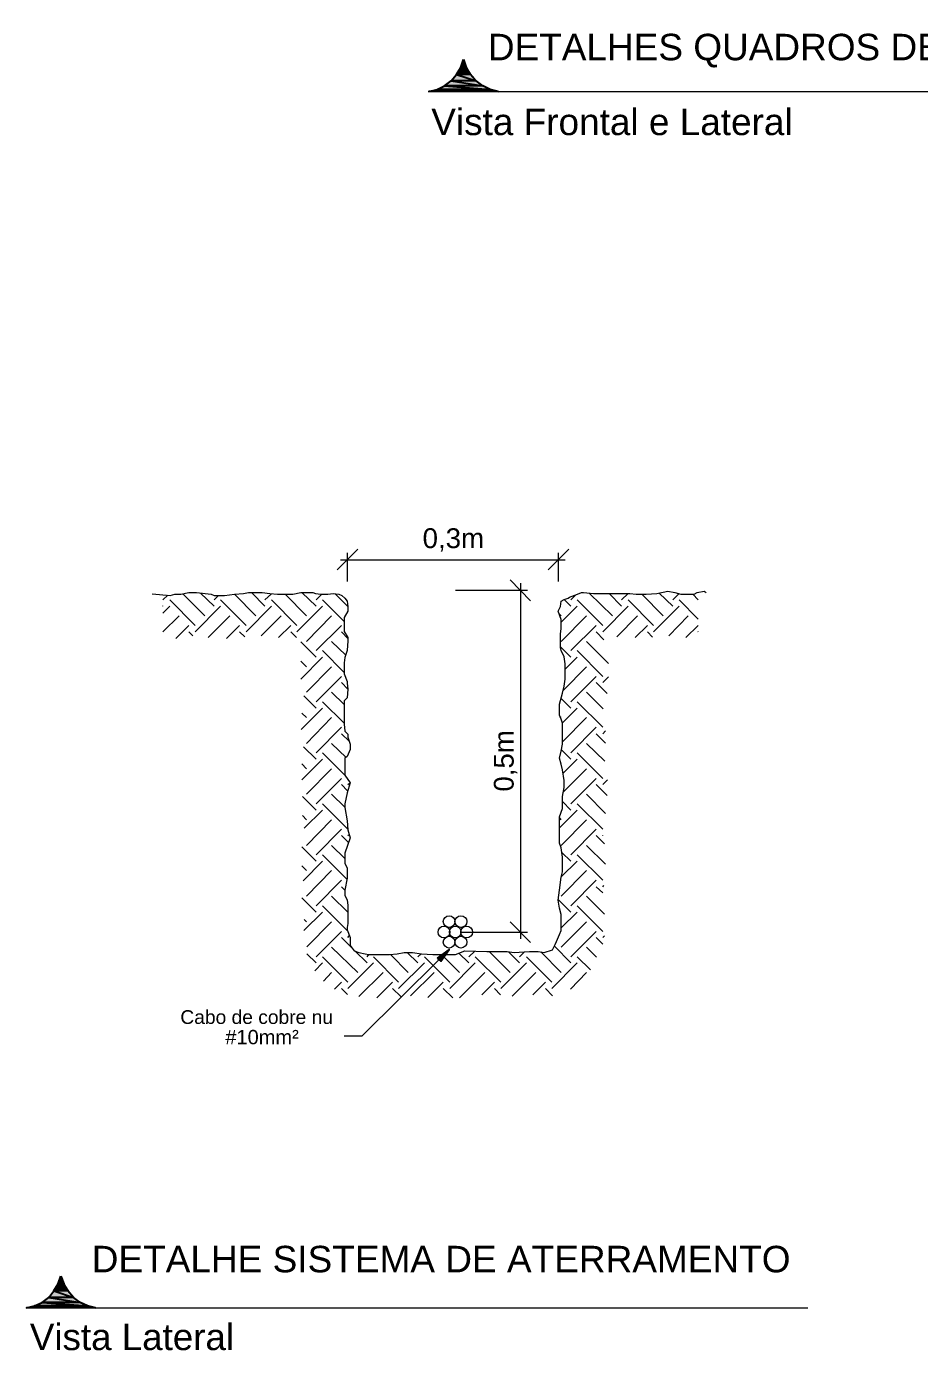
# Model space of a CAD drawing. Header units: millimetres. Extents: x 53 to 176, y -29 to 32.
# Drawn here: x 109.1 to 116.41, y -28.77 to -17.95 of the extents above; entities that cross this region are included whole.
import ezdxf

# ---------------------------------------------------------------- set-up
doc = ezdxf.new("R2010")
doc.units = ezdxf.units.MM
doc.layers.add('15 - Quadro de medição', color=6, linetype='Continuous')
doc.layers.add('16 - Sistema de aterramento', color=6, linetype='Continuous')
doc.styles.add('Arial0', font='arial.ttf', dxfattribs={"height": 3.14658})

msp = doc.modelspace()

# ---------------------------------------------------------------- hatches: boundary and pattern name
at = {"layer": '15 - Quadro de medição', "true_color": 0x000005}
h = msp.add_hatch(color=5, dxfattribs=at)
h.paths.add_polyline_path([(112.696, -18.281), (112.653, -18.281), (112.731, -18.339)])
h.paths.add_polyline_path([(112.653, -18.281), (112.731, -18.339), (112.617, -18.339)])
msp.add_hatch(color=5, dxfattribs=at).paths.add_polyline_path([(112.674, -18.217), (112.696, -18.281), (112.653, -18.281)])
h = msp.add_hatch(color=5, dxfattribs=at)
h.paths.add_polyline_path([(112.779, -18.389), (112.575, -18.389), (112.832, -18.431)])
h.paths.add_polyline_path([(112.575, -18.389), (112.832, -18.431), (112.52, -18.431)])
h = msp.add_hatch(color=5, dxfattribs=at)
h.paths.add_polyline_path([(112.731, -18.339), (112.617, -18.339), (112.779, -18.389)])
h.paths.add_polyline_path([(112.617, -18.339), (112.779, -18.389), (112.575, -18.389)])
h = msp.add_hatch(color=5, dxfattribs=at)
h.paths.add_polyline_path([(112.892, -18.46), (112.46, -18.46), (112.957, -18.478)])
h.paths.add_polyline_path([(112.46, -18.46), (112.957, -18.478), (112.392, -18.478)])
h = msp.add_hatch(color=5, dxfattribs=at)
h.paths.add_polyline_path([(112.832, -18.431), (112.52, -18.431), (112.892, -18.46)])
h.paths.add_polyline_path([(112.52, -18.431), (112.892, -18.46), (112.46, -18.46)])
at = {"layer": '16 - Sistema de aterramento', "true_color": 0x000007}
msp.add_hatch(color=7, dxfattribs=at).paths.add_polyline_path([(112.458, -25.563), (112.488, -25.589), (112.556, -25.492)])
at = {"layer": '16 - Sistema de aterramento', "true_color": 0x000005}
h = msp.add_hatch(color=5, dxfattribs=at)
h.paths.add_polyline_path([(109.404, -28.228), (109.359, -28.228), (109.437, -28.284)])
h.paths.add_polyline_path([(109.359, -28.228), (109.437, -28.284), (109.323, -28.284)])
msp.add_hatch(color=5, dxfattribs=at).paths.add_polyline_path([(109.381, -28.164), (109.404, -28.228), (109.359, -28.228)])
h = msp.add_hatch(color=5, dxfattribs=at)
h.paths.add_polyline_path([(109.485, -28.34), (109.281, -28.34), (109.538, -28.379)])
h.paths.add_polyline_path([(109.281, -28.34), (109.538, -28.379), (109.228, -28.379)])
h = msp.add_hatch(color=5, dxfattribs=at)
h.paths.add_polyline_path([(109.437, -28.284), (109.323, -28.284), (109.485, -28.34)])
h.paths.add_polyline_path([(109.323, -28.284), (109.485, -28.34), (109.281, -28.34)])
h = msp.add_hatch(color=5, dxfattribs=at)
h.paths.add_polyline_path([(109.599, -28.407), (109.166, -28.407), (109.663, -28.424)])
h.paths.add_polyline_path([(109.166, -28.407), (109.663, -28.424), (109.099, -28.424)])
h = msp.add_hatch(color=5, dxfattribs=at)
h.paths.add_polyline_path([(109.538, -28.379), (109.228, -28.379), (109.599, -28.407)])
h.paths.add_polyline_path([(109.228, -28.379), (109.599, -28.407), (109.166, -28.407)])

# ---------------------------------------------------------------- linework, layer by layer
at = {"layer": '15 - Quadro de medição', "color": 5, "linetype": 'Continuous', "lineweight": -2, "true_color": 0x000005}
for points in [[(112.653, -18.281), (112.731, -18.339), (112.617, -18.339)], [(112.674, -18.217), (112.696, -18.281), (112.653, -18.281)], [(112.696, -18.281), (112.653, -18.281), (112.731, -18.339)], [(112.575, -18.389), (112.832, -18.431), (112.52, -18.431)], [(112.617, -18.339), (112.779, -18.389), (112.575, -18.389)], [(112.779, -18.389), (112.575, -18.389), (112.832, -18.431)], [(112.731, -18.339), (112.617, -18.339), (112.779, -18.389)], [(112.46, -18.46), (112.957, -18.478), (112.392, -18.478)], [(112.52, -18.431), (112.892, -18.46), (112.46, -18.46)], [(112.892, -18.46), (112.46, -18.46), (112.957, -18.478)], [(112.832, -18.431), (112.52, -18.431), (112.892, -18.46)]]:
    msp.add_lwpolyline(points, close=True, dxfattribs=at)
at = {"layer": '15 - Quadro de medição', "color": 5, "linetype": 'Continuous', "lineweight": 20, "true_color": 0x000005}
msp.add_lwpolyline([(112.392, -18.478), (118.785, -18.478), (118.785, -18.478)], dxfattribs=at)
for points in [[(112.395, -18.477), (112.531, -18.453), (112.642, -18.351), (112.675, -18.217)], [(112.677, -18.217), (112.71, -18.351), (112.821, -18.453), (112.957, -18.477)]]:
    msp.add_open_spline(points, degree=3, dxfattribs=at)
at = {"layer": '16 - Sistema de aterramento', "color": 8, "linetype": 'Continuous', "lineweight": 20, "true_color": 0x000008}
for points in [[(111.809, -22.221), (111.64, -22.389), (111.64, -22.389)], [(111.726, -22.485), (111.726, -22.249), (111.726, -22.249)], [(113.368, -22.389), (113.535, -22.221), (113.535, -22.221)], [(113.453, -22.485), (113.453, -22.249), (113.453, -22.249)], [(111.669, -22.306), (113.507, -22.306), (113.507, -22.306)], [(113.224, -22.643), (113.056, -22.471), (113.056, -22.471)], [(113.141, -22.499), (113.141, -25.406), (113.141, -25.406)], [(112.609, -22.556), (113.199, -22.556), (113.199, -22.556)], [(113.056, -25.267), (113.224, -25.435), (113.224, -25.435)], [(112.662, -25.352), (113.199, -25.352), (113.199, -25.352)]]:
    msp.add_lwpolyline(points, dxfattribs=at)
at = {"layer": '16 - Sistema de aterramento', "color": 7, "linetype": 'Continuous', "lineweight": 20, "true_color": 0x000007}
for points in [[(110.127, -22.586), (110.274, -22.599), (110.313, -22.588), (110.363, -22.588), (110.427, -22.574), (110.489, -22.574), (110.61, -22.588), (110.636, -22.599), (110.718, -22.599), (110.8, -22.588), (110.874, -22.581), (110.915, -22.574), (110.989, -22.574), (111.028, -22.574), (111.089, -22.581), (111.154, -22.588), (111.204, -22.588), (111.279, -22.588), (111.344, -22.574), (111.376, -22.574), (111.443, -22.574), (111.465, -22.581), (111.507, -22.588), (111.564, -22.588), (111.608, -22.581), (111.654, -22.588), (111.679, -22.599), (111.704, -22.62), (111.722, -22.646), (111.729, -22.689), (111.729, -22.728), (111.697, -22.778), (111.697, -22.796), (111.697, -22.861), (111.697, -22.893), (111.729, -22.943), (111.729, -22.968), (111.722, -23.049), (111.704, -23.106), (111.697, -23.15), (111.697, -23.239), (111.722, -23.303), (111.722, -23.315), (111.729, -23.365), (111.722, -23.436), (111.697, -23.461), (111.697, -23.493), (111.697, -23.544), (111.697, -23.651), (111.704, -23.707), (111.729, -23.732), (111.729, -23.757), (111.747, -23.815), (111.747, -23.858), (111.722, -23.915), (111.704, -23.929), (111.704, -24.03), (111.704, -24.069), (111.747, -24.13), (111.722, -24.211), (111.704, -24.301), (111.704, -24.333), (111.722, -24.44), (111.729, -24.516), (111.747, -24.58), (111.704, -24.706), (111.704, -24.731), (111.704, -24.788), (111.722, -24.827), (111.722, -24.91), (111.704, -25.009), (111.704, -25.048), (111.722, -25.091), (111.729, -25.13), (111.729, -25.206), (111.729, -25.245), (111.729, -25.281), (111.722, -25.313), (111.722, -25.332), (111.747, -25.396), (111.747, -25.46), (111.779, -25.503), (111.819, -25.517), (111.869, -25.528), (111.901, -25.535), (111.962, -25.535), (112.069, -25.535), (112.133, -25.528), (112.19, -25.517), (112.256, -25.517), (112.33, -25.528), (112.423, -25.535), (112.456, -25.535), (112.563, -25.535), (112.609, -25.535), (112.685, -25.503), (112.866, -25.51), (112.923, -25.51), (113.031, -25.51), (113.088, -25.517), (113.214, -25.51), (113.285, -25.51), (113.335, -25.517), (113.403, -25.495), (113.425, -25.453), (113.435, -25.428), (113.46, -25.371), (113.474, -25.339), (113.474, -25.295), (113.474, -25.256), (113.474, -25.206), (113.46, -25.156), (113.45, -25.091), (113.46, -25.009), (113.474, -24.903), (113.485, -24.859), (113.485, -24.795), (113.485, -24.738), (113.474, -24.662), (113.46, -24.623), (113.46, -24.548), (113.46, -24.516), (113.46, -24.408), (113.485, -24.341), (113.485, -24.294), (113.485, -24.243), (113.499, -24.169), (113.499, -24.112), (113.485, -24.023), (113.474, -23.979), (113.46, -23.929), (113.474, -23.872), (113.485, -23.815), (113.485, -23.757), (113.485, -23.643), (113.474, -23.611), (113.46, -23.576), (113.46, -23.486), (113.485, -23.397), (113.499, -23.34), (113.507, -23.282), (113.507, -23.221), (113.507, -23.157), (113.499, -23.1), (113.474, -23.049), (113.467, -23.025), (113.467, -22.953), (113.467, -22.911), (113.474, -22.87), (113.474, -22.796), (113.45, -22.728), (113.467, -22.689), (113.474, -22.646), (113.499, -22.632), (113.531, -22.62), (113.542, -22.613), (113.606, -22.588), (113.639, -22.574), (113.657, -22.574), (113.739, -22.581), (113.796, -22.581), (113.854, -22.581), (113.943, -22.581), (113.993, -22.581), (114.035, -22.581), (114.086, -22.588), (114.168, -22.588), (114.257, -22.581), (114.347, -22.563), (114.404, -22.574), (114.454, -22.588), (114.562, -22.588), (114.587, -22.574), (114.644, -22.563), (114.661, -22.574)], [(110.216, -22.634), (110.256, -22.595), (110.256, -22.595)], [(110.557, -22.764), (110.379, -22.586), (110.379, -22.586)], [(110.636, -22.685), (110.524, -22.579), (110.524, -22.579)], [(110.636, -22.634), (110.67, -22.599), (110.67, -22.599)], [(110.975, -22.764), (110.8, -22.588), (110.8, -22.588)], [(111.05, -22.685), (110.939, -22.574), (110.939, -22.574)], [(111.05, -22.634), (111.103, -22.586), (111.103, -22.586)], [(111.39, -22.764), (111.215, -22.588), (111.215, -22.588)], [(111.468, -22.685), (111.353, -22.574), (111.353, -22.574)], [(111.468, -22.634), (111.515, -22.588), (111.515, -22.588)], [(111.729, -22.689), (111.626, -22.586), (111.626, -22.586)], [(113.553, -22.634), (113.592, -22.595), (113.592, -22.595)], [(113.893, -22.764), (113.703, -22.579), (113.703, -22.579)], [(113.968, -22.685), (113.865, -22.581), (113.865, -22.581)], [(113.968, -22.634), (114.021, -22.581), (114.021, -22.581)], [(114.308, -22.764), (114.133, -22.588), (114.133, -22.588)], [(114.386, -22.685), (114.275, -22.579), (114.275, -22.579)], [(114.386, -22.634), (114.436, -22.586), (114.436, -22.586)], [(114.594, -22.634), (114.551, -22.588), (114.551, -22.588)], [(110.216, -22.685), (110.215, -22.683), (110.215, -22.683)], [(110.216, -22.742), (110.271, -22.685), (110.271, -22.685)], [(110.478, -22.843), (110.271, -22.634), (110.271, -22.634)], [(110.478, -22.896), (110.686, -22.685), (110.686, -22.685)], [(110.897, -22.843), (110.686, -22.634), (110.686, -22.634)], [(110.897, -22.896), (111.103, -22.685), (111.103, -22.685)], [(111.312, -22.843), (111.103, -22.634), (111.103, -22.634)], [(111.312, -22.896), (111.522, -22.685), (111.522, -22.685)], [(111.697, -22.81), (111.522, -22.634), (111.522, -22.634)], [(113.474, -22.817), (113.604, -22.685), (113.604, -22.685)], [(113.553, -22.685), (113.499, -22.632), (113.499, -22.632)], [(113.815, -22.843), (113.604, -22.634), (113.604, -22.634)], [(113.815, -22.896), (114.021, -22.685), (114.021, -22.685)], [(114.229, -22.843), (114.021, -22.634), (114.021, -22.634)], [(114.229, -22.896), (114.44, -22.685), (114.44, -22.685)], [(114.594, -22.792), (114.44, -22.634), (114.44, -22.634)], [(110.216, -22.896), (110.349, -22.764), (110.349, -22.764)], [(110.321, -22.95), (110.427, -22.843), (110.427, -22.843)], [(110.585, -22.943), (110.764, -22.764), (110.764, -22.764)], [(110.736, -22.95), (110.842, -22.843), (110.842, -22.843)], [(111.018, -22.928), (111.183, -22.764), (111.183, -22.764)], [(111.161, -22.943), (111.261, -22.843), (111.261, -22.843)], [(111.39, -22.975), (111.596, -22.764), (111.596, -22.764)], [(111.468, -23.049), (111.676, -22.843), (111.676, -22.843)], [(113.474, -22.764), (113.457, -22.749), (113.457, -22.749)], [(113.474, -22.975), (113.682, -22.764), (113.682, -22.764)], [(113.553, -23.049), (113.76, -22.843), (113.76, -22.843)], [(113.929, -22.936), (114.099, -22.764), (114.099, -22.764)], [(114.079, -22.943), (114.179, -22.843), (114.179, -22.843)], [(114.354, -22.928), (114.514, -22.764), (114.514, -22.764)], [(114.493, -22.943), (114.594, -22.843), (114.594, -22.843)], [(110.46, -22.928), (110.427, -22.896), (110.427, -22.896)], [(110.886, -22.936), (110.842, -22.896), (110.842, -22.896)], [(111.307, -22.943), (111.261, -22.896), (111.261, -22.896)], [(111.729, -22.95), (111.676, -22.896), (111.676, -22.896)], [(113.824, -22.96), (113.76, -22.896), (113.76, -22.896)], [(114.222, -22.939), (114.179, -22.896), (114.179, -22.896)], [(114.594, -22.896), (114.593, -22.894), (114.593, -22.894)], [(111.468, -23.104), (111.344, -22.978), (111.344, -22.978)], [(111.697, -23.228), (111.522, -23.049), (111.522, -23.049)], [(111.711, -23.086), (111.596, -22.975), (111.596, -22.975)], [(113.553, -23.104), (113.467, -23.017), (113.467, -23.017)], [(113.815, -23.26), (113.604, -23.049), (113.604, -23.049)], [(113.861, -23.154), (113.682, -22.975), (113.682, -22.975)], [(111.344, -23.282), (111.522, -23.104), (111.522, -23.104)], [(111.39, -23.182), (111.344, -23.136), (111.344, -23.136)], [(113.507, -23.2), (113.604, -23.104), (113.604, -23.104)], [(111.39, -23.39), (111.596, -23.182), (111.596, -23.182)], [(111.468, -23.468), (111.676, -23.26), (111.676, -23.26)], [(113.489, -23.375), (113.682, -23.182), (113.682, -23.182)], [(113.553, -23.468), (113.76, -23.26), (113.76, -23.26)], [(113.815, -23.31), (113.861, -23.264), (113.861, -23.264)], [(111.729, -23.365), (111.676, -23.31), (111.676, -23.31)], [(113.849, -23.4), (113.76, -23.31), (113.76, -23.31)], [(111.468, -23.521), (111.369, -23.418), (111.369, -23.418)], [(111.697, -23.643), (111.522, -23.468), (111.522, -23.468)], [(111.697, -23.489), (111.596, -23.39), (111.596, -23.39)], [(113.553, -23.521), (113.471, -23.439), (113.471, -23.439)], [(113.815, -23.675), (113.604, -23.468), (113.604, -23.468)], [(113.817, -23.526), (113.682, -23.39), (113.682, -23.39)], [(111.346, -23.693), (111.522, -23.521), (111.522, -23.521)], [(111.39, -23.597), (111.351, -23.562), (111.351, -23.562)], [(111.39, -23.808), (111.596, -23.597), (111.596, -23.597)], [(113.474, -23.597), (113.464, -23.59), (113.464, -23.59)], [(113.482, -23.643), (113.604, -23.521), (113.604, -23.521)], [(113.485, -23.796), (113.682, -23.597), (113.682, -23.597)], [(111.468, -23.886), (111.676, -23.675), (111.676, -23.675)], [(113.553, -23.886), (113.76, -23.675), (113.76, -23.675)], [(113.815, -23.729), (113.835, -23.704), (113.835, -23.704)], [(111.715, -23.922), (111.596, -23.808), (111.596, -23.808)], [(111.74, -23.79), (111.676, -23.729), (111.676, -23.729)], [(113.831, -23.954), (113.682, -23.808), (113.682, -23.808)], [(113.835, -23.805), (113.76, -23.729), (113.76, -23.729)], [(111.468, -23.936), (111.365, -23.837), (111.365, -23.837)], [(111.704, -24.069), (111.522, -23.886), (111.522, -23.886)], [(113.553, -23.936), (113.478, -23.862), (113.478, -23.862)], [(113.815, -24.094), (113.604, -23.886), (113.604, -23.886)], [(111.351, -24.105), (111.522, -23.936), (111.522, -23.936)], [(111.39, -24.016), (111.351, -23.975), (111.351, -23.975)], [(111.39, -24.223), (111.596, -24.016), (111.596, -24.016)], [(113.489, -24.051), (113.604, -23.936), (113.604, -23.936)], [(113.492, -24.204), (113.682, -24.016), (113.682, -24.016)], [(111.468, -24.301), (111.676, -24.094), (111.676, -24.094)], [(111.729, -24.144), (111.747, -24.13), (111.747, -24.13)], [(113.553, -24.301), (113.76, -24.094), (113.76, -24.094)], [(113.815, -24.144), (113.854, -24.105), (113.854, -24.105)], [(111.468, -24.355), (111.358, -24.241), (111.358, -24.241)], [(111.704, -24.33), (111.596, -24.223), (111.596, -24.223)], [(111.726, -24.195), (111.676, -24.144), (111.676, -24.144)], [(113.835, -24.38), (113.682, -24.223), (113.682, -24.223)], [(113.849, -24.234), (113.76, -24.144), (113.76, -24.144)], [(111.372, -24.502), (111.522, -24.355), (111.522, -24.355)], [(111.729, -24.509), (111.522, -24.301), (111.522, -24.301)], [(113.46, -24.498), (113.604, -24.355), (113.604, -24.355)], [(113.553, -24.355), (113.485, -24.284), (113.485, -24.284)], [(113.815, -24.509), (113.604, -24.301), (113.604, -24.301)], [(111.39, -24.433), (111.358, -24.398), (111.358, -24.398)], [(111.39, -24.642), (111.596, -24.433), (111.596, -24.433)], [(113.474, -24.433), (113.46, -24.415), (113.46, -24.415)], [(113.474, -24.642), (113.682, -24.433), (113.682, -24.433)], [(111.468, -24.72), (111.676, -24.509), (111.676, -24.509)], [(111.733, -24.619), (111.676, -24.562), (111.676, -24.562)], [(111.729, -24.562), (111.74, -24.552), (111.74, -24.552)], [(113.553, -24.72), (113.76, -24.509), (113.76, -24.509)], [(113.829, -24.63), (113.76, -24.562), (113.76, -24.562)], [(113.815, -24.562), (113.815, -24.559), (113.815, -24.559)], [(111.468, -24.77), (111.351, -24.655), (111.351, -24.655)], [(111.704, -24.748), (111.596, -24.642), (111.596, -24.642)], [(113.835, -24.795), (113.682, -24.642), (113.682, -24.642)], [(111.362, -24.931), (111.522, -24.77), (111.522, -24.77)], [(111.719, -24.919), (111.522, -24.72), (111.522, -24.72)], [(113.474, -24.899), (113.604, -24.77), (113.604, -24.77)], [(113.553, -24.77), (113.478, -24.699), (113.478, -24.699)], [(113.815, -24.926), (113.604, -24.72), (113.604, -24.72)], [(111.39, -24.848), (111.351, -24.809), (111.351, -24.809)], [(111.39, -25.056), (111.596, -24.848), (111.596, -24.848)], [(113.474, -25.056), (113.682, -24.848), (113.682, -24.848)], [(111.468, -25.135), (111.676, -24.926), (111.676, -24.926)], [(111.704, -25.009), (111.676, -24.981), (111.676, -24.981)], [(113.553, -25.135), (113.76, -24.926), (113.76, -24.926)], [(113.815, -25.031), (113.76, -24.981), (113.76, -24.981)], [(113.815, -24.981), (113.822, -24.97), (113.822, -24.97)], [(111.468, -25.188), (111.351, -25.07), (111.351, -25.07)], [(111.729, -25.188), (111.596, -25.056), (111.596, -25.056)], [(113.553, -25.188), (113.45, -25.084), (113.45, -25.084)], [(113.829, -25.203), (113.682, -25.056), (113.682, -25.056)], [(111.369, -25.339), (111.522, -25.188), (111.522, -25.188)], [(111.726, -25.341), (111.522, -25.135), (111.522, -25.135)], [(113.474, -25.316), (113.604, -25.188), (113.604, -25.188)], [(113.815, -25.345), (113.604, -25.135), (113.604, -25.135)], [(111.39, -25.267), (111.372, -25.249), (111.372, -25.249)], [(111.394, -25.471), (111.596, -25.267), (111.596, -25.267)], [(113.474, -25.474), (113.682, -25.267), (113.682, -25.267)], [(111.468, -25.552), (111.676, -25.345), (111.676, -25.345)], [(111.766, -25.485), (111.676, -25.396), (111.676, -25.396)], [(111.729, -25.396), (111.74, -25.382), (111.74, -25.382)], [(113.553, -25.552), (113.76, -25.345), (113.76, -25.345)], [(113.815, -25.449), (113.76, -25.396), (113.76, -25.396)], [(113.815, -25.396), (113.829, -25.382), (113.829, -25.382)], [(111.468, -25.602), (111.394, -25.528), (111.394, -25.528)], [(111.809, -25.682), (111.596, -25.474), (111.596, -25.474)], [(111.887, -25.602), (111.786, -25.503), (111.786, -25.503)], [(111.887, -25.552), (111.901, -25.535), (111.901, -25.535)], [(112.222, -25.682), (112.077, -25.535), (112.077, -25.535)], [(112.302, -25.602), (112.215, -25.517), (112.215, -25.517)], [(112.302, -25.552), (112.327, -25.528), (112.327, -25.528)], [(112.641, -25.682), (112.495, -25.535), (112.495, -25.535)], [(112.719, -25.602), (112.637, -25.524), (112.637, -25.524)], [(112.719, -25.552), (112.767, -25.506), (112.767, -25.506)], [(113.056, -25.682), (112.884, -25.51), (112.884, -25.51)], [(113.134, -25.602), (113.042, -25.513), (113.042, -25.513)], [(113.134, -25.552), (113.173, -25.513), (113.173, -25.513)], [(113.474, -25.682), (113.306, -25.513), (113.306, -25.513)], [(113.553, -25.602), (113.418, -25.467), (113.418, -25.467)], [(113.764, -25.556), (113.682, -25.474), (113.682, -25.474)], [(111.458, -25.667), (111.522, -25.602), (111.522, -25.602)], [(111.729, -25.76), (111.522, -25.552), (111.522, -25.552)], [(112.474, -25.577), (111.844, -26.203), (111.697, -26.203)], [(111.729, -25.813), (111.937, -25.602), (111.937, -25.602)], [(112.144, -25.76), (111.937, -25.552), (111.937, -25.552)], [(112.144, -25.813), (112.355, -25.602), (112.355, -25.602)], [(112.563, -25.76), (112.355, -25.552), (112.355, -25.552)], [(112.563, -25.813), (112.77, -25.602), (112.77, -25.602)], [(112.981, -25.76), (112.77, -25.552), (112.77, -25.552)], [(112.981, -25.813), (113.189, -25.602), (113.189, -25.602)], [(113.396, -25.76), (113.189, -25.552), (113.189, -25.552)], [(113.396, -25.813), (113.604, -25.602), (113.604, -25.602)], [(113.714, -25.66), (113.604, -25.552), (113.604, -25.552)], [(111.529, -25.753), (111.596, -25.682), (111.596, -25.682)], [(111.619, -25.818), (111.676, -25.76), (111.676, -25.76)], [(111.819, -25.878), (112.016, -25.682), (112.016, -25.682)], [(111.965, -25.889), (112.094, -25.76), (112.094, -25.76)], [(112.24, -25.871), (112.435, -25.682), (112.435, -25.682)], [(112.384, -25.886), (112.509, -25.76), (112.509, -25.76)], [(112.641, -25.889), (112.848, -25.682), (112.848, -25.682)], [(112.824, -25.864), (112.928, -25.76), (112.928, -25.76)], [(113.074, -25.875), (113.267, -25.682), (113.267, -25.682)], [(113.242, -25.864), (113.345, -25.76), (113.345, -25.76)], [(113.549, -25.818), (113.682, -25.682), (113.682, -25.682)], [(111.726, -25.861), (111.676, -25.813), (111.676, -25.813)], [(112.162, -25.878), (112.094, -25.813), (112.094, -25.813)], [(112.588, -25.889), (112.509, -25.813), (112.509, -25.813)], [(112.978, -25.864), (112.928, -25.813), (112.928, -25.813)], [(113.403, -25.871), (113.345, -25.813), (113.345, -25.813)]]:
    msp.add_lwpolyline(points, dxfattribs=at)
at = {"layer": '16 - Sistema de aterramento', "color": 7, "linetype": 'Continuous', "lineweight": -2, "true_color": 0x000007}
msp.add_lwpolyline([(112.458, -25.563), (112.488, -25.589), (112.556, -25.492)], close=True, dxfattribs=at)
at = {"layer": '16 - Sistema de aterramento', "color": 5, "linetype": 'Continuous', "lineweight": -2, "true_color": 0x000005}
for points in [[(109.359, -28.228), (109.437, -28.284), (109.323, -28.284)], [(109.381, -28.164), (109.404, -28.228), (109.359, -28.228)], [(109.404, -28.228), (109.359, -28.228), (109.437, -28.284)], [(109.281, -28.34), (109.538, -28.379), (109.228, -28.379)], [(109.323, -28.284), (109.485, -28.34), (109.281, -28.34)], [(109.485, -28.34), (109.281, -28.34), (109.538, -28.379)], [(109.437, -28.284), (109.323, -28.284), (109.485, -28.34)], [(109.166, -28.407), (109.663, -28.424), (109.099, -28.424)], [(109.228, -28.379), (109.599, -28.407), (109.166, -28.407)], [(109.599, -28.407), (109.166, -28.407), (109.663, -28.424)], [(109.538, -28.379), (109.228, -28.379), (109.599, -28.407)]]:
    msp.add_lwpolyline(points, close=True, dxfattribs=at)
at = {"layer": '16 - Sistema de aterramento', "color": 5, "linetype": 'Continuous', "lineweight": 9, "true_color": 0x000005}
msp.add_lwpolyline([(109.099, -28.424), (115.491, -28.424), (115.491, -28.424)], dxfattribs=at)
at = {"layer": '16 - Sistema de aterramento', "color": 7, "linetype": 'Continuous', "lineweight": 20, "true_color": 0x000007}
for points in [[(112.605, -25.264), (112.605, -25.238), (112.584, -25.217), (112.557, -25.217), (112.557, -25.217), (112.531, -25.217), (112.509, -25.238), (112.509, -25.264), (112.509, -25.264), (112.509, -25.291), (112.531, -25.313), (112.557, -25.313), (112.557, -25.313), (112.584, -25.313), (112.605, -25.291), (112.605, -25.264)], [(112.703, -25.264), (112.703, -25.238), (112.68, -25.217), (112.654, -25.217), (112.654, -25.217), (112.627, -25.217), (112.605, -25.238), (112.605, -25.264), (112.605, -25.264), (112.605, -25.291), (112.627, -25.313), (112.654, -25.313), (112.654, -25.313), (112.68, -25.313), (112.703, -25.291), (112.703, -25.264)], [(112.563, -25.351), (112.563, -25.325), (112.541, -25.302), (112.514, -25.302), (112.514, -25.302), (112.488, -25.302), (112.467, -25.325), (112.467, -25.351), (112.467, -25.351), (112.467, -25.378), (112.488, -25.399), (112.514, -25.399), (112.514, -25.399), (112.541, -25.399), (112.563, -25.378), (112.563, -25.351)], [(112.655, -25.351), (112.655, -25.325), (112.634, -25.302), (112.608, -25.302), (112.608, -25.302), (112.581, -25.302), (112.559, -25.325), (112.559, -25.351), (112.559, -25.351), (112.559, -25.378), (112.581, -25.399), (112.608, -25.399), (112.608, -25.399), (112.634, -25.399), (112.655, -25.378), (112.655, -25.351)], [(112.749, -25.351), (112.749, -25.325), (112.726, -25.302), (112.7, -25.302), (112.7, -25.302), (112.673, -25.302), (112.652, -25.325), (112.652, -25.351), (112.652, -25.351), (112.652, -25.378), (112.673, -25.399), (112.7, -25.399), (112.7, -25.399), (112.726, -25.399), (112.749, -25.378), (112.749, -25.351)], [(112.605, -25.433), (112.605, -25.407), (112.584, -25.385), (112.557, -25.385), (112.557, -25.385), (112.531, -25.385), (112.509, -25.407), (112.509, -25.433), (112.509, -25.433), (112.509, -25.46), (112.531, -25.481), (112.557, -25.481), (112.557, -25.481), (112.584, -25.481), (112.605, -25.46), (112.605, -25.433)], [(112.703, -25.433), (112.703, -25.407), (112.68, -25.385), (112.654, -25.385), (112.654, -25.385), (112.627, -25.385), (112.605, -25.407), (112.605, -25.433), (112.605, -25.433), (112.605, -25.46), (112.627, -25.481), (112.654, -25.481), (112.654, -25.481), (112.68, -25.481), (112.703, -25.46), (112.703, -25.433)]]:
    msp.add_open_spline(points, degree=3, knots=[0, 0, 0, 0, 0.0625, 0.0625, 0.0625, 0.062501, 0.125, 0.125, 0.125, 0.125001, 0.1875, 0.1875, 0.1875, 0.187501, 1, 1, 1, 1], dxfattribs=at)
at = {"layer": '16 - Sistema de aterramento', "color": 5, "linetype": 'Continuous', "lineweight": 9, "true_color": 0x000005}
for points in [[(109.102, -28.424), (109.239, -28.402), (109.348, -28.298), (109.381, -28.164)], [(109.384, -28.164), (109.418, -28.298), (109.526, -28.402), (109.663, -28.424)]]:
    msp.add_open_spline(points, degree=3, dxfattribs=at)

# ---------------------------------------------------------------- texts
at = {"layer": '15 - Quadro de medição', "color": 7, "true_color": 0x000007, "style": 'Arial0'}
for s, height, p in [('DETALHES QUADROS DE MEDIÇÃO', 0.21651, (112.874, -18.222)), ('Vista Frontal e Lateral', 0.21636, (112.411, -18.834))]:
    msp.add_text(s, height=height, dxfattribs=at).set_placement(p)
at = {"layer": '16 - Sistema de aterramento', "color": 7, "true_color": 0x000007, "style": 'Arial0'}
for s, height, p in [('0,3m', 0.162, (112.34, -22.211)), ('Cabo de cobre nu ', 0.11244, (110.358, -26.102)), ('#10mm²', 0.1173, (110.726, -26.268)), ('DETALHE SISTEMA DE ATERRAMENTO', 0.21666, (109.633, -28.133)), ('Vista Lateral', 0.21515, (109.127, -28.769))]:
    msp.add_text(s, height=height, dxfattribs=at).set_placement(p)
msp.add_text('0,5m', height=0.1616, rotation=90, dxfattribs=at).set_placement((113.085, -24.202))

doc.saveas('drawing.dxf')
